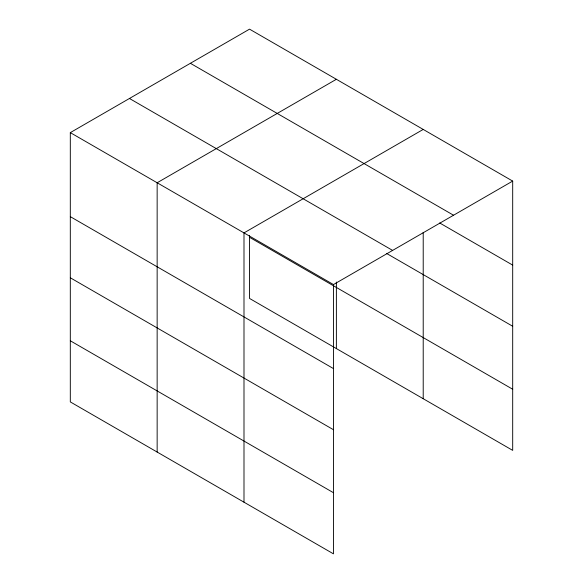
<?xml version="1.0" encoding="UTF-8"?>
<svg xmlns="http://www.w3.org/2000/svg" width="583" height="583" viewBox="0 0 583 583"><rect width="100%" height="100%" fill="white"/><g stroke="black" fill="none" stroke-linecap="round" stroke-linejoin="round"><path stroke-width="0.87" d="M423.214 232.333L423.214 398.721M70.31 132.625L333.469 284.562L333.469 553.85L70.31 401.913L70.31 132.625L249.531 29.15L512.69 181.087L512.69 450.375L249.531 298.438L249.531 235.503M336.376 79.288L157.148 182.763L157.148 452.051M423.214 129.426L243.993 232.901L243.993 502.189M333.469 284.562L512.69 181.087M190.386 63.299L453.552 215.236M439.699 222.968L512.69 265.112M129.448 98.476L392.614 250.413M386.449 253.365L512.69 326.254M249.531 237.303L512.69 389.24M70.31 216.65L333.469 368.587M70.31 277.785L333.469 429.722M70.31 340.778L333.469 492.715M336.376 282.041L336.376 348.576"/></g></svg>
